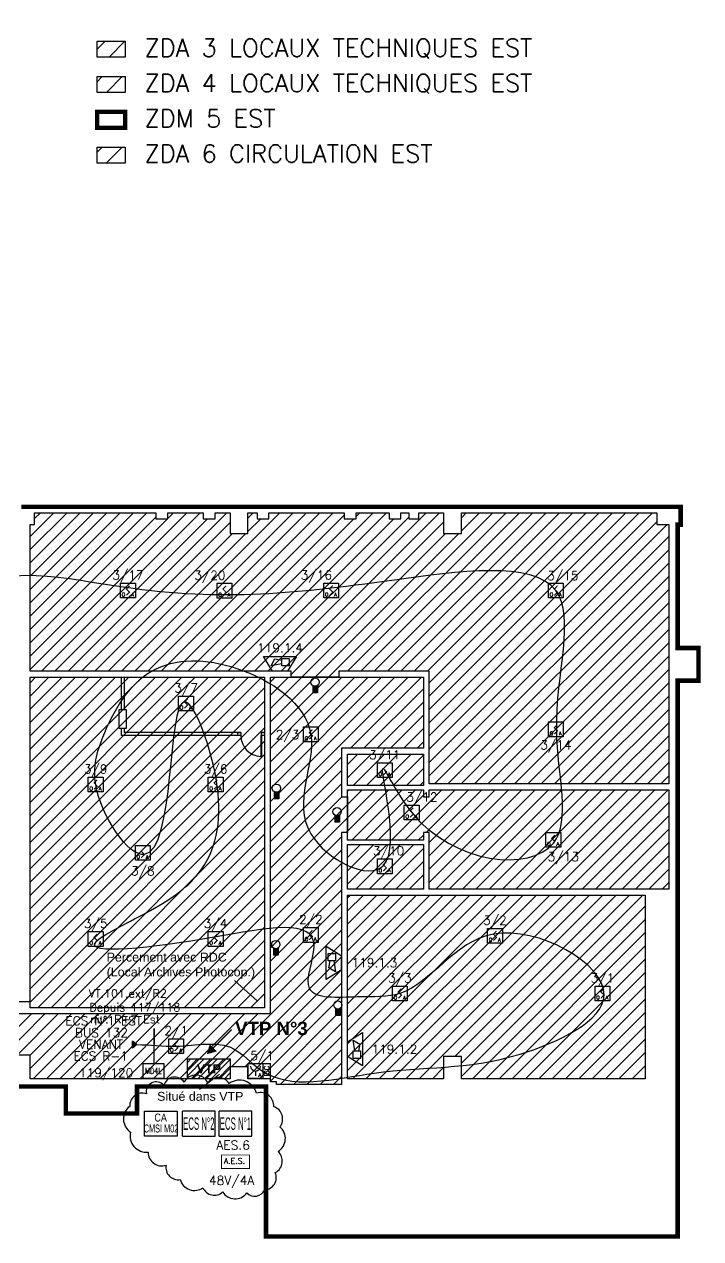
# Model space of a CAD drawing. Header units: millimetres. Extents: x 47 to 157, y 86 to 160.
# Drawn here: x 133.81 to 156.63, y 86.01 to 126.99 of the extents above; entities that cross this region are included whole.
import ezdxf
from ezdxf.enums import TextEntityAlignment as Align

# ---------------------------------------------------------------- set-up
doc = ezdxf.new("R2010")
doc.units = ezdxf.units.MM
doc.linetypes.add('CACHE2', pattern=[4.7625, 3.175, -1.5875])
for name, color, linetype in [('ATEIS MISE EN SECURITE', 7, 'Continuous'), ('JCC-ADRESSAGE', 6, 'Continuous'), ('JCC-CCF', 6, 'Continuous'), ('JCC-DECLENCHEUR MANUEL AVEC ISOLATEUR', 5, 'Continuous'), ('JCC-DIFFUSEUR SONORE', 3, 'Continuous'), ('JCC-ELEMENT DEPORTE_4 L DAS', 1, 'Continuous'), ('JCC-FILERIE SDI', 6, 'Continuous'), ('JCC-INDICATEUR ACTION', 1, 'Continuous'), ('JCC-LOCAUX', 4, 'Continuous'), ('JCC-OPTIQUE_A', 1, 'Continuous'), ('JCC-UAE-SDI', 7, 'Continuous'), ('JCC-VTP', 6, 'Continuous'), ('JCC-ZONING ZDA-ZDM', 5, 'Continuous'), ('SSI-CMSI', 3, 'Continuous')]:
    doc.layers.add(name, color=color, linetype=linetype)
doc.layers.add('JCC-ECS', color=6, linetype='Continuous', plot=False)
doc.layers.add('JCC-MD4L', color=1, linetype='Continuous', lineweight=0)
doc.styles.add('ARIAL', font='arial.ttf')
doc.styles.add('HELVL', font='ROMAND.SHX')
doc.styles.add('JOHNSON', font='')
doc.styles.add('LOCAUX', font='romans.shx', dxfattribs={"width": 0.75})
doc.styles.add('ROMANC', font='romanc')
doc.styles.get("Standard").update_dxf_attribs({"font": 'romans.shx'})
doc.styles.add('TEXTE', font='romans.shx')
doc.styles.get('JOHNSON').set_extended_font_data('Arial', bold=True)
pattern_1 = [(45, (56.35646, 79.65538), (-0.2245064, 0.2245064), [])]

# ---------------------------------------------------------------- blocks, each defined once
blk = doc.blocks.new('diffuseur sonore')
at = {"layer": 'JCC-DIFFUSEUR SONORE', "color": 0}
for p, q in [((-5.62, -2.5), (-2.5, 2.5)), ((-2.5, 2.5), (2.5, 2.5)), ((-0.6, 0), (3.03, 0.64)), ((3.03, 0.64), (1.75, -1.66)), ((2.5, 2.5), (5.62, -2.5)), ((5.62, -2.5), (-5.62, -2.5)), ((1.75, -1.66), (-0.6, -1.25))]:
    blk.add_line(p, q, dxfattribs=at)
blk.add_lwpolyline([(-3.09, 0.63), (-0.6, 0.63), (-0.6, -1.87), (-3.09, -1.87)], close=True, dxfattribs=at)
at = {"layer": 'JCC-ADRESSAGE', "style": 'TEXTE'}
blk.add_attdef('ADRESSE', text='', height=3, dxfattribs=at).set_placement((0, 5), align=Align.MIDDLE)
at = {"layer": 'JCC-LOCAUX', "style": 'LOCAUX', "width": 0.85, "flags": 8}
for p in [(0, 13.75), (0, 11.25), (0, 8.75)]:
    blk.add_attdef('PIECE', text='', height=1.75, dxfattribs=at).set_placement(p, align=Align.MIDDLE)
blk = doc.blocks.new('indicateur action')
at = {"layer": 'JCC-INDICATEUR ACTION'}
blk.add_hatch(color=0, dxfattribs=at).paths.add_polyline_path([(0.8, -0.05, -0.315344), (-0.8, -0.05), (-0.8, -2.5), (0.8, -2.5)])
at = {"layer": 'JCC-INDICATEUR ACTION', "color": 0}
for p, q in [((-0.8, -0.05), (-0.8, -2.5)), ((0.8, -2.5), (-0.8, -2.5)), ((0.8, -0.05), (0.8, -2.5))]:
    blk.add_line(p, q, dxfattribs=at)
blk.add_circle((0, 1.1), 1.4, dxfattribs=at)
at = {"layer": 'JCC-ADRESSAGE', "style": 'TEXTE'}
blk.add_attdef('ADRESSE', text='', height=3, dxfattribs=at).set_placement((0, 5), align=Align.MIDDLE)
at = {"layer": 'JCC-LOCAUX', "lineweight": 0, "style": 'LOCAUX', "width": 0.75, "flags": 8}
for p in [(0, 13.75), (0, 11.25), (0, 8.75)]:
    blk.add_attdef('PIECE', text='', height=1.75, dxfattribs=at).set_placement(p, align=Align.MIDDLE)
blk = doc.blocks.new('déclencheur manuel avec isolateur')
at = {"layer": 'JCC-DECLENCHEUR MANUEL AVEC ISOLATEUR', "color": 0}
for p, q in [((2.5, 2.5), (5.02, 2.5)), ((5.02, -2.5), (5.02, 2.5)), ((0, 0), (0, -1.66)), ((2.5, -2.5), (5.02, -2.5))]:
    blk.add_line(p, q, dxfattribs=at)
blk.add_lwpolyline([(-2.5, 2.5), (2.5, 2.5), (2.5, -2.5), (-2.5, -2.5)], close=True, dxfattribs=at)
blk.add_arc((0, 1.66), 1.66, 180, 0, dxfattribs=at)
at = {"layer": 'JCC-ADRESSAGE', "style": 'TEXTE'}
blk.add_attdef('ADRESSE', text='', height=3, dxfattribs=at).set_placement((0, 5), align=Align.MIDDLE)
at = {"layer": 'JCC-DECLENCHEUR MANUEL AVEC ISOLATEUR', "color": 0}
blk.add_text('ICC', height=1.668, rotation=90, dxfattribs=at).set_placement((3.76, 0), align=Align.MIDDLE_CENTER)
blk.add_text('A', height=1.25, dxfattribs=at).set_placement((1.5, -2), align=Align.CENTER)
at = {"layer": 'JCC-LOCAUX', "style": 'LOCAUX', "width": 0.85, "flags": 8}
for p in [(0, 13.75), (0, 11.25), (0, 8.75)]:
    blk.add_attdef('PIECE', text='', height=1.75, dxfattribs=at).set_placement(p, align=Align.MIDDLE)
blk = doc.blocks.new('optique_a')
at = {"layer": 'JCC-OPTIQUE_A', "color": 0}
blk.add_lwpolyline([(-2.5, 2.5), (2.5, 2.5), (2.5, -2.5), (-2.5, -2.5)], close=True, dxfattribs=at)
at = {"layer": 'JCC-OPTIQUE_A', "color": 0, "const_width": 0.385}
blk.add_lwpolyline([(0.54, 1.63), (-0.54, 0.54), (0.54, -0.54), (-0.54, -1.63)], dxfattribs=at)
at = {"layer": 'JCC-ADRESSAGE', "style": 'TEXTE'}
blk.add_attdef('ADRESSE', text='', height=3, dxfattribs=at).set_placement((0, 5), align=Align.MIDDLE)
at = {"layer": 'JCC-LOCAUX', "style": 'LOCAUX', "width": 0.85, "flags": 8}
for p in [(0, 13.75), (0, 11.25), (0, 8.75)]:
    blk.add_attdef('PIECE', text='', height=1.75, dxfattribs=at).set_placement(p, align=Align.MIDDLE)
at = {"layer": 'JCC-OPTIQUE_A', "color": 0}
for s, p in [('O', (-1.5, -2)), ('A', (1.5, -2))]:
    blk.add_text(s, height=1.25, dxfattribs=at).set_placement(p, align=Align.CENTER)
blk = doc.blocks.new('MD4L')
at = {"layer": 'JCC-ELEMENT DEPORTE_4 L DAS', "color": 0}
blk.add_lwpolyline([(-3.5, 2.5), (3.5, 2.5), (3.5, -2.5), (-3.5, -2.5)], close=True, dxfattribs=at)
at = {"layer": 'JCC-ADRESSAGE', "style": 'TEXTE'}
blk.add_attdef('ADRESSE', text='', height=3, dxfattribs=at).set_placement((0, 5), align=Align.MIDDLE)
at = {"layer": 'JCC-ELEMENT DEPORTE_4 L DAS', "color": 0, "width": 0.8}
blk.add_text('MD4L', height=2, dxfattribs=at).set_placement((0, 0), align=Align.MIDDLE_CENTER)
blk = doc.blocks.new('A$C1C121AC5')
at = {"color": 4, "const_width": 0.275}
blk.add_lwpolyline([(0.14, 4.72), (9.59, 4.72), (9.59, 0.14), (0.14, 0.14)], close=True, dxfattribs=at)
at = {"color": 1, "linetype": 'Continuous', "style": 'ROMANC'}
blk.add_text('A.E.S.', height=1.921, dxfattribs=at).set_placement((0.94, 1.71))

msp = doc.modelspace()

# ---------------------------------------------------------------- hatches: boundary and pattern name
at = {"layer": 'JCC-FILERIE SDI'}
msp.add_hatch(color=256, dxfattribs=at).paths.add_polyline_path([(137.611, 92.556), (137.455, 92.674), (137.455, 92.438)])
at = {"layer": 'JCC-VTP'}
msp.add_hatch(color=256, dxfattribs=at).paths.add_polyline_path([(140.263, 92.34), (140.077, 92.526), (140.004, 92.267)])
h = msp.add_hatch(dxfattribs=at)
h.set_pattern_fill('ANSI31', color=256, scale=0.05, style=0)
h.set_pattern_definition([(45, (-163.33774, 23.01434), (-0.1122532, 0.1122532), [])])
h.paths.add_polyline_path([(140.756, 92.075), (139.316, 92.075), (139.316, 91.405), (140.756, 91.405)])
h.paths.add_polyline_path([(139.554, 91.515), (140.519, 91.515), (140.519, 91.965), (139.554, 91.965)], flags=24)
at = {"layer": 'JCC-ZONING ZDA-ZDM'}
h = msp.add_hatch(dxfattribs=at)
h.set_pattern_fill('ANSI31', color=201, scale=0.15, style=0)
h.set_pattern_definition([(45, (19.16913, 17.809), (-0.3367596, 0.3367596), [])])
h.paths.add_polyline_path([(136.266, 126.417), (137.212, 126.417), (137.212, 125.88), (136.266, 125.88)])
h = msp.add_hatch(dxfattribs=at)
h.set_pattern_fill('ANSI31', color=4, scale=0.15, style=0)
h.set_pattern_definition([(45, (5.076, -146.2301), (-0.3367596, 0.3367596), [])])
h.paths.add_polyline_path([(136.266, 125.227), (137.212, 125.227), (137.212, 124.69), (136.266, 124.69)])
h = msp.add_hatch(dxfattribs=at)
h.set_pattern_fill('ANSI31', color=3, scale=0.15, style=0)
h.set_pattern_definition([(45, (5.076, -148.61063), (-0.3367596, 0.3367596), [])])
h.paths.add_polyline_path([(136.266, 122.847), (137.212, 122.847), (137.212, 122.309), (136.266, 122.309)])
h = msp.add_hatch(dxfattribs=at)
h.set_pattern_fill('ANSI31', color=201, scale=0.1, style=0)
h.set_pattern_definition(pattern_1)
h.paths.add_polyline_path([(155.556, 101.355), (147.474, 101.355), (147.474, 102.36), (147.474, 105.155), (144.417, 105.155), (144.417, 104.955), (142.815, 104.955), (142.815, 105.155), (141.915, 105.155), (134.006, 105.155), (134.006, 106.205), (134.006, 110.105), (134.156, 110.105), (134.156, 110.505), (138.25, 110.505), (138.25, 110.305), (138.65, 110.305), (138.65, 110.505), (139.845, 110.505), (139.845, 110.305), (140.245, 110.305), (140.245, 110.505), (140.756, 110.505), (140.756, 109.805), (141.356, 109.805), (141.356, 110.505), (141.664, 110.505), (141.664, 110.305), (142.064, 110.305), (142.064, 110.505), (144.603, 110.505), (144.603, 110.305), (145.003, 110.305), (145.003, 110.505), (146.118, 110.505), (146.118, 110.305), (146.518, 110.305), (146.518, 110.505), (146.78, 110.505), (146.78, 110.305), (147.12, 110.305), (147.12, 110.505), (147.956, 110.505), (147.956, 109.805), (148.556, 109.805), (148.556, 110.505), (155.156, 110.505), (155.156, 110.105), (155.556, 110.105)])
h.paths.add_polyline_path([(134.006, 104.955), (141.915, 104.955), (141.915, 93.802), (134.006, 93.802)])
h.paths.add_polyline_path([(144.716, 102.36), (147.274, 102.36), (147.274, 101.305), (144.716, 101.305)])
h.paths.add_polyline_path([(147.274, 100.92), (147.474, 100.92), (147.474, 101.155), (155.556, 101.155), (155.556, 97.805), (147.474, 97.805), (147.474, 99.72), (147.274, 99.72), (147.274, 99.456), (144.716, 99.456), (144.716, 101.155), (147.274, 101.155)])
h.paths.add_polyline_path([(144.716, 99.306), (147.274, 99.306), (147.274, 97.805), (144.716, 97.805)], flags=17)
h.paths.add_polyline_path([(154.756, 91.405), (148.556, 91.405), (148.556, 92.155), (147.956, 92.155), (147.956, 91.405), (144.716, 91.405), (144.716, 97.605), (154.756, 97.605)])
h = msp.add_hatch(dxfattribs=at)
h.set_pattern_fill('ANSI31', color=1, scale=0.1, style=0)
h.set_pattern_definition(pattern_1)
h.paths.add_polyline_path([(144.516, 99.72), (144.516, 94.68), (144.516, 91.205), (142.316, 91.205), (142.316, 91.305), (142.115, 91.305), (142.115, 91.405), (141.356, 91.405), (141.356, 91.805), (140.756, 91.805), (140.756, 91.405), (134.006, 91.405), (134.006, 92.205), (133.506, 92.205), (133.506, 91.405), (132.006, 91.405), (132.006, 91.855), (113.685, 91.855), (113.685, 93.855), (113.685, 101.146), (109.535, 101.146), (109.535, 106.056), (113.385, 106.056), (113.435, 108.446), (120.735, 108.446), (120.735, 107.396), (121.035, 107.396), (121.035, 104.583), (119.284, 104.583), (119.284, 93.846), (127.856, 93.855), (127.856, 93.704), (128.456, 93.704), (128.456, 93.855), (133.506, 93.855), (133.506, 93.606), (142.115, 93.606), (142.115, 104.955), (147.274, 104.955), (147.274, 102.56), (144.516, 102.56), (144.516, 100.92), (144.716, 100.92), (144.716, 99.72)])

# ---------------------------------------------------------------- linework, layer by layer
at = {"color": 8}
for p, q in [((137.076, 104.955), (137.076, 103.854)), ((137.176, 104.955), (137.176, 103.854)), ((137.076, 103.233), (137.076, 102.988)), ((141.115, 102.988), (137.076, 102.988)), ((137.176, 103.233), (137.176, 103.088)), ((141.115, 103.088), (137.176, 103.088)), ((141.915, 103.088), (141.815, 103.088)), ((141.915, 102.988), (141.815, 102.988))]:
    msp.add_line(p, q, dxfattribs=at)
at = {"color": 0, "lineweight": 0}
msp.add_line((139.725, 91.037), (140.395, 91.558), dxfattribs=at)
at = {"color": 8}
for points in [[(137.253, 103.854), (136.999, 103.854), (136.999, 103.233), (137.253, 103.233)], [(141.015, 103.088), (141.115, 103.088), (141.115, 102.988), (141.015, 102.988)], [(141.825, 102.988), (141.789, 102.988), (141.789, 102.278), (141.825, 102.278)], [(141.815, 103.088), (141.915, 103.088), (141.915, 102.988), (141.815, 102.988)]]:
    msp.add_lwpolyline(points, close=True, dxfattribs=at)
at = {"color": 0}
msp.add_lwpolyline([(137.928, 90.899, 0.520567), (137.366, 90.47, 0.520567), (137.397, 89.602, 0.520567), (137.989, 88.929, 0.520567), (138.592, 88.49, 0.520567), (139.072, 88, 0.520567), (139.838, 87.725, 0.520567), (140.502, 87.582, 0.520567), (141.319, 87.551, 0.520567), (141.921, 87.653, 0.520567), (142.279, 88.235, 0.520567), (142.371, 88.949, 0.520567), (142.432, 89.776, 0.520567), (142.228, 90.46, 0.520567), (141.646, 90.919, 0.520567), (140.726, 91.246, 0.520567), (140.001, 91.266, 0.622161), (139.201, 91.292, 0.632484), (138.516, 91.183, 0.767267)], format="xyb", close=True, dxfattribs=at)
at = {"color": 8}
msp.add_arc((141.824, 102.987), 0.709, 179.9258, 267.2082, dxfattribs=at)
at = {"layer": 'ATEIS MISE EN SECURITE', "color": 1, "linetype": 'CACHE2', "ltscale": 0.1, "const_width": 0.05}
msp.add_lwpolyline([(138.183, 91.931), (138.194, 93.107)], dxfattribs=at)
at = {"layer": 'JCC-CCF', "color": 0, "lineweight": 0}
msp.add_line((140.907, 94.717), (141.662, 94.038), dxfattribs=at)
at = {"layer": 'JCC-ECS', "color": 5}
for p, q in [((139.148, 89.47), (139.148, 90.31)), ((140.246, 90.31), (139.148, 90.31)), ((140.246, 89.47), (140.246, 90.31)), ((139.148, 89.47), (140.246, 89.47))]:
    msp.add_line(p, q, dxfattribs=at)
at = {"layer": 'JCC-ECS'}
for p, q in [((140.385, 89.47), (140.385, 90.31)), ((141.483, 90.31), (140.385, 90.31)), ((141.483, 89.47), (141.483, 90.31)), ((140.385, 89.47), (141.483, 89.47))]:
    msp.add_line(p, q, dxfattribs=at)
at = {"layer": 'JCC-FILERIE SDI'}
for p, q in [((137.455, 92.438), (137.455, 92.674)), ((137.611, 92.556), (137.455, 92.674)), ((137.455, 92.438), (137.455, 92.674)), ((137.611, 92.556), (137.455, 92.674)), ((137.611, 92.556), (137.455, 92.438)), ((137.611, 92.556), (137.455, 92.438))]:
    msp.add_line(p, q, dxfattribs=at)
at = {"layer": 'JCC-FILERIE SDI', "start_tangent": (1, 0), "end_tangent": (1, 0)}
msp.add_spline([(137.611, 92.556), (138.936, 92.504), (140.867, 92.419), (141.74, 91.727), (145.618, 91.598), (150.536, 92.235), (153.371, 94.229), (149.635, 96.285), (146.482, 94.283), (145.044, 94.165), (143.434, 94.45), (143.589, 95.847), (140.212, 96.177), (136.218, 96.014), (137.924, 97.008), (139.698, 98.35), (140.32, 101.28), (139.211, 104.126), (137.862, 98.971), (136.218, 101.335), (136.461, 102.932), (138.101, 105.155), (140.977, 105.255), (143.478, 103.029), (143.478, 99.668), (145.936, 98.611), (145.919, 101.871), (146.881, 100.389), (151.66, 99.356), (151.772, 103.169), (151.745, 107.881), (146.296, 108.235), (136.837, 108.039), (131.606, 107.427), (129.873, 102.852), (127.523, 104.546), (126.593, 107.595), (125.899, 109.962), (125.845, 111.924), (126.236, 117.352), (126.957, 122.896), (126.828, 127.382), (127.777, 134.324), (128.088, 136.448), (127.583, 137.324), (126.898, 135.904), (126.051, 129.19), (125.823, 119.342), (125.346, 112.672), (125.386, 109.093), (125.081, 107.827), (122.275, 107.294), (120.793, 106.126), (119.178, 107.964), (118.484, 110.185), (117.808, 111.66), (110.786, 111.432), (111.027, 109.761), (108.116, 109.582), (104.104, 110.386), (106.565, 111.616), (107.28, 113.985), (107.996, 117.697), (107.577, 121.33), (105.161, 123.923), (107.345, 124.907), (107.667, 128.543), (107.345, 132.015), (105.269, 133.862), (107.606, 137.586), (106.814, 140.205), (106.322, 142.053), (105.248, 143.976), (107.261, 142.007), (106.895, 145.898), (106.456, 148.366), (106.441, 149.707), (107.53, 150.229), (106.411, 152.766), (112.077, 152.766), (111.033, 156.686), (118.475, 156.969), (123.402, 158.432), (128.711, 158.477), (127.905, 157.135), (128.472, 153.647), (127.995, 146.651), (126.683, 150.974), (125.728, 155.013), (123.7, 155.728), (121.433, 154.968), (120.718, 153.493), (123.544, 154.415), (122.507, 150.884), (116.766, 150.944), (122.492, 144.341), (116.825, 144.282), (112.352, 145.653), (115.648, 141.304), (122.896, 137.683), (117.214, 137.639), (111.622, 137.683), (118.079, 132.48), (121.554, 130.844), (122.926, 130.537), (117.185, 130.522), (111.548, 130.552), (119.452, 124.809), (122.942, 123.689), (117.215, 123.748), (111.579, 123.718), (111.533, 119.834), (111.563, 116.57), (117.693, 113.57), (122.151, 110.426), (123.27, 110.709), (122.971, 116.522), (117.245, 116.507), (116.619, 110.59), (117.212, 106.884), (120.647, 104.484), (122.586, 104.052), (122.093, 103.834), (118.559, 104.206), (116.815, 104.693), (111.487, 104.632), (117.169, 101.517), (122.552, 97.552), (116.811, 99.624), (109.991, 99.59), (103.758, 99.59), (103.385, 98.934), (112.407, 96.639), (112.466, 93.122), (108.723, 95.819), (108.425, 94.105), (108.679, 92.043), (111.781, 91.879), (114.167, 92.55), (117, 93.966), (114.719, 88.391), (108.486, 88.213), (109.262, 87.775), (113.362, 87.418), (116.449, 87.686), (118.254, 89.355), (122.668, 92.873), (126.132, 89.444), (127.874, 92.714), (129.454, 94.991), (131.115, 95.874), (128.893, 92.714), (130.011, 93.296), (130.951, 93.475), (131.085, 93.549)], degree=3, dxfattribs=at)
at = {"layer": 'JCC-VTP', "const_width": 0.05}
for points in [[(140.807, 93.07), (140.17, 92.433)], [(140.263, 92.34), (140.004, 92.267), (140.077, 92.526), (140.263, 92.34)], [(140.004, 92.267), (140.263, 92.34), (140.077, 92.526), (140.004, 92.267)]]:
    msp.add_lwpolyline(points, dxfattribs=at)
at = {"layer": 'JCC-VTP'}
msp.add_lwpolyline([(140.756, 91.405), (139.316, 91.405), (139.316, 92.075), (140.756, 92.075)], close=True, dxfattribs=at)
at = {"layer": 'JCC-ZONING ZDA-ZDM', "color": 201}
for points in [[(136.266, 126.417), (137.212, 126.417), (137.212, 125.88), (136.266, 125.88)], [(155.556, 101.355), (147.474, 101.355), (147.474, 102.36), (147.474, 105.155), (144.417, 105.155), (144.417, 104.955), (142.815, 104.955), (142.815, 105.155), (141.915, 105.155), (134.006, 105.155), (134.006, 106.205), (134.006, 110.105), (134.156, 110.105), (134.156, 110.505), (138.25, 110.505), (138.25, 110.305), (138.65, 110.305), (138.65, 110.505), (139.845, 110.505), (139.845, 110.305), (140.245, 110.305), (140.245, 110.505), (140.756, 110.505), (140.756, 109.805), (141.356, 109.805), (141.356, 110.505), (141.664, 110.505), (141.664, 110.305), (142.064, 110.305), (142.064, 110.505), (144.603, 110.505), (144.603, 110.305), (145.003, 110.305), (145.003, 110.505), (146.118, 110.505), (146.118, 110.305), (146.518, 110.305), (146.518, 110.505), (146.78, 110.505), (146.78, 110.305), (147.12, 110.305), (147.12, 110.505), (147.956, 110.505), (147.956, 109.805), (148.556, 109.805), (148.556, 110.505), (155.156, 110.505), (155.156, 110.105), (155.556, 110.105)], [(134.006, 104.955), (141.915, 104.955), (141.915, 93.802), (134.006, 93.802)], [(144.716, 102.36), (147.274, 102.36), (147.274, 101.305), (144.716, 101.305)], [(147.274, 100.92), (147.474, 100.92), (147.474, 101.155), (155.556, 101.155), (155.556, 97.805), (147.474, 97.805), (147.474, 99.72), (147.274, 99.72), (147.274, 99.456), (144.716, 99.456), (144.716, 101.155), (147.274, 101.155)], [(144.716, 99.306), (147.274, 99.306), (147.274, 97.805), (144.716, 97.805)], [(154.756, 91.405), (148.556, 91.405), (148.556, 92.155), (147.956, 92.155), (147.956, 91.405), (144.716, 91.405), (144.716, 97.605), (144.716, 97.605), (154.756, 97.605)]]:
    msp.add_lwpolyline(points, close=True, dxfattribs=at)
at = {"layer": 'JCC-ZONING ZDA-ZDM', "color": 4}
msp.add_lwpolyline([(136.266, 125.227), (137.212, 125.227), (137.212, 124.69), (136.266, 124.69)], close=True, dxfattribs=at)
at = {"layer": 'JCC-ZONING ZDA-ZDM', "color": 40, "true_color": 0xffae14, "const_width": 0.15}
msp.add_lwpolyline([(136.266, 124.037), (137.212, 124.037), (137.212, 123.5), (136.266, 123.5)], close=True, dxfattribs=at)
at = {"layer": 'JCC-ZONING ZDA-ZDM', "color": 3}
msp.add_lwpolyline([(136.266, 122.847), (137.212, 122.847), (137.212, 122.309), (136.266, 122.309)], close=True, dxfattribs=at)
at = {"layer": 'JCC-ZONING ZDA-ZDM', "color": 40, "true_color": 0xffae14, "const_width": 0.15}
msp.add_lwpolyline([(132.006, 91.14), (135.211, 91.14), (135.211, 90.23), (137.611, 90.23), (137.611, 91.14), (141.965, 91.14), (141.965, 86.08), (155.856, 86.08), (155.856, 97.705), (155.856, 104.84), (156.556, 104.84), (156.556, 105.94), (155.856, 105.94), (155.856, 110.105), (155.956, 110.105), (155.956, 110.705), (133.706, 110.705)], dxfattribs=at)
at = {"layer": 'JCC-ZONING ZDA-ZDM', "color": 201}
for points in [[(141.915, 104.955), (141.915, 93.802), (134.006, 93.802), (134.006, 94.005), (133.506, 94.005), (128.456, 94.005), (128.456, 96.105), (127.357, 96.105), (127.357, 98.005), (128.606, 98.005), (128.606, 101.905), (125.306, 101.905), (125.306, 106.055)], [(155.556, 101.155), (155.556, 97.805), (154.756, 97.805)]]:
    msp.add_lwpolyline(points, dxfattribs=at)
at = {"layer": 'JCC-ZONING ZDA-ZDM', "color": 1}
msp.add_lwpolyline([(133.506, 93.606), (142.115, 93.606), (142.115, 104.955), (147.274, 104.955), (147.274, 102.56), (144.516, 102.56), (144.516, 100.92), (144.716, 100.92), (144.716, 100.92), (144.716, 100.92), (144.716, 99.72), (144.716, 99.72), (144.716, 99.72), (144.516, 99.72), (144.516, 94.68), (144.516, 91.205), (142.316, 91.205), (142.316, 91.305), (142.115, 91.305), (142.115, 91.405), (141.356, 91.405), (141.356, 91.805), (140.756, 91.805), (140.756, 91.405), (134.006, 91.405), (134.006, 92.205), (133.506, 92.205)], dxfattribs=at)
at = {"layer": 'SSI-CMSI'}
for p, q in [((137.866, 90.305), (138.964, 90.305)), ((137.866, 89.465), (137.866, 90.305)), ((138.964, 90.305), (138.964, 89.465)), ((138.964, 89.465), (137.866, 89.465))]:
    msp.add_line(p, q, dxfattribs=at)

# ---------------------------------------------------------------- block references
at = {"layer": 'ATEIS MISE EN SECURITE', "color": 0, "xscale": 0.1, "yscale": 0.1, "zscale": 0.1}
msp.add_blockref('A$C1C121AC5', (140.447, 88.361), dxfattribs=at)
at = {"layer": 'JCC-DECLENCHEUR MANUEL AVEC ISOLATEUR'}
ref = msp.add_blockref('déclencheur manuel avec isolateur', (141.61, 91.664), dxfattribs=dict(at, xscale=0.1000000000000014, yscale=0.1000000000000014))
ref.add_attrib('ADRESSE', '5/1', dxfattribs={"layer": 'JCC-ADRESSAGE', "height": 0.3, "style": 'TEXTE'}).set_placement((141.835, 92.164), align=Align.MIDDLE)
at = {"layer": 'JCC-DIFFUSEUR SONORE', "lineweight": 0}
ref = msp.add_blockref('diffuseur sonore', (142.437, 105.405), dxfattribs=dict(at, xscale=0.1000000000000085, yscale=0.1000000000000085, rotation=180))
ref.add_attrib('ADRESSE', '119.1.4', dxfattribs={"layer": 'JCC-ADRESSAGE', "height": 0.3, "style": 'TEXTE'}).set_placement((142.437, 105.947), align=Align.MIDDLE)
ref = msp.add_blockref('diffuseur sonore', (144.249, 95.319), dxfattribs=dict(at, xscale=0.1000000000000085, yscale=0.1000000000000085, rotation=270))
ref.add_attrib('ADRESSE', '119.1.3', dxfattribs={"layer": 'JCC-ADRESSAGE', "height": 0.3, "style": 'TEXTE'}).set_placement((145.624, 95.319), align=Align.MIDDLE)
ref = msp.add_blockref('diffuseur sonore', (144.965, 92.401), dxfattribs=dict(at, xscale=0.1000000000000085, yscale=0.1000000000000085, rotation=90))
ref.add_attrib('ADRESSE', '119.1.2', dxfattribs={"layer": 'JCC-ADRESSAGE', "height": 0.3, "style": 'TEXTE'}).set_placement((146.297, 92.401), align=Align.MIDDLE)
at = {"layer": 'JCC-INDICATEUR ACTION', "lineweight": 0, "xscale": 0.1000000000000014, "yscale": 0.1000000000000014}
for p in [(143.62, 104.681), (142.316, 101.101), (144.364, 100.309), (142.296, 95.822), (144.388, 93.784)]:
    msp.add_blockref('indicateur action', p, dxfattribs=at)
at = {"layer": 'JCC-MD4L', "lineweight": 0}
ref = msp.add_blockref('MD4L', (138.168, 91.668), dxfattribs=dict(at, xscale=0.1000000000000014, yscale=0.1000000000000014))
ref.add_attrib('ADRESSE', '119/120', dxfattribs={"layer": 'JCC-ADRESSAGE', "height": 0.3, "style": 'TEXTE'}).set_placement((136.57, 91.583), align=Align.MIDDLE)
at = {"layer": 'JCC-OPTIQUE_A', "lineweight": 0, "xscale": 0.1000000000000014, "yscale": 0.1000000000000014}
for p, values in [((137.308, 107.881), {'ADRESSE': '3/17'}), ((139.266, 104.071), {'ADRESSE': '3/7'}), ((145.973, 101.816), {'ADRESSE': '3/11'}), ((136.218, 101.335), {'ADRESSE': '3/9'}), ((140.266, 101.335), {'ADRESSE': '3/6'}), ((136.218, 96.123), {'ADRESSE': '3/5'}), ((140.266, 96.123), {'ADRESSE': '3/4'}), ((143.478, 96.256), {'ADRESSE': '2/2'}), ((149.689, 96.23), {'ADRESSE': '3/2'}), ((146.482, 94.283), {'ADRESSE': '3/3'}), ((153.317, 94.283), {'ADRESSE': '3/1'}), ((138.936, 92.504), {'ADRESSE': '2/1'})]:
    msp.add_blockref('optique_a', p, dxfattribs=at).add_auto_attribs(values)
at = {"layer": 'JCC-OPTIQUE_A', "lineweight": 0}
ref = msp.add_blockref('optique_a', (140.566, 107.875), dxfattribs=dict(at, xscale=0.1000000000000014, yscale=0.1000000000000014))
ref.add_attrib('ADRESSE', '3/20', dxfattribs={"layer": 'JCC-ADRESSAGE', "height": 0.3, "style": 'TEXTE'}).set_placement((140.07, 108.375), align=Align.MIDDLE)
ref = msp.add_blockref('optique_a', (144.162, 107.881), dxfattribs=dict(at, xscale=0.1000000000000014, yscale=0.1000000000000014))
ref.add_attrib('ADRESSE', '3/16', dxfattribs={"layer": 'JCC-ADRESSAGE', "height": 0.3, "style": 'TEXTE'}).set_placement((143.666, 108.381), align=Align.MIDDLE)
ref = msp.add_blockref('optique_a', (151.745, 107.881), dxfattribs=dict(at, xscale=0.1000000000000014, yscale=0.1000000000000014))
ref.add_attrib('ADRESSE', '3/15', dxfattribs={"layer": 'JCC-ADRESSAGE', "height": 0.3, "style": 'TEXTE'}).set_placement((151.98, 108.361), align=Align.MIDDLE)
ref = msp.add_blockref('optique_a', (151.745, 103.197), dxfattribs=dict(at, xscale=0.1000000000000014, yscale=0.1000000000000014))
ref.add_attrib('ADRESSE', '3/14', dxfattribs={"layer": 'JCC-ADRESSAGE', "height": 0.3, "style": 'TEXTE'}).set_placement((151.745, 102.648), align=Align.MIDDLE)
ref = msp.add_blockref('optique_a', (143.478, 103.029), dxfattribs=dict(at, xscale=0.1000000000000014, yscale=0.1000000000000014))
ref.add_attrib('ADRESSE', '2/3', dxfattribs={"layer": 'JCC-ADRESSAGE', "height": 0.3, "style": 'TEXTE'}).set_placement((142.694, 102.999), align=Align.MIDDLE)
ref = msp.add_blockref('optique_a', (146.881, 100.389), dxfattribs=dict(at, xscale=0.1000000000000014, yscale=0.1000000000000014))
ref.add_attrib('ADRESSE', '3/12', dxfattribs={"layer": 'JCC-ADRESSAGE', "height": 0.3, "style": 'TEXTE'}).set_placement((147.224, 100.889), align=Align.MIDDLE)
ref = msp.add_blockref('optique_a', (151.66, 99.465), dxfattribs=dict(at, xscale=0.1000000000000014, yscale=0.1000000000000014))
ref.add_attrib('ADRESSE', '3/13', dxfattribs={"layer": 'JCC-ADRESSAGE', "height": 0.3, "style": 'TEXTE'}).set_placement((151.998, 98.875), align=Align.MIDDLE)
ref = msp.add_blockref('optique_a', (137.807, 99.026), dxfattribs=dict(at, xscale=0.1000000000000014, yscale=0.1000000000000014))
ref.add_attrib('ADRESSE', '3/8', dxfattribs={"layer": 'JCC-ADRESSAGE', "height": 0.3, "style": 'TEXTE'}).set_placement((137.807, 98.396), align=Align.MIDDLE)
ref = msp.add_blockref('optique_a', (145.973, 98.574), dxfattribs=dict(at, xscale=0.1000000000000014, yscale=0.1000000000000014))
ref.add_attrib('ADRESSE', '3/10', dxfattribs={"layer": 'JCC-ADRESSAGE', "height": 0.3, "style": 'TEXTE'}).set_placement((146.102, 99.074), align=Align.MIDDLE)

# ---------------------------------------------------------------- texts
at = {"color": 0, "lineweight": 0, "insert": (138.29, 90.96), "char_height": 0.3, "width": 20.85784, "attachment_point": 1, "style": 'ARIAL'}
msp.add_mtext('Situé dans VTP', dxfattribs=at)
at = {"layer": 'ATEIS MISE EN SECURITE', "color": 0, "style": 'HELVL'}
for s, height, p in [('VT.101.ext/R2', 0.27495, (135.982, 94.146)), ('Depuis 117/118', 0.27495, (136.009, 93.677)), ('niv. R+7 Est', 0.27495, (136.027, 93.275)), ('AES.6', 0.3024, (140.293, 89.012)), ('48V/4A', 0.3024, (140.04, 87.822))]:
    msp.add_text(s, height=height, dxfattribs=at).set_placement(p)
at = {"layer": 'JCC-CCF', "color": 0, "lineweight": 0, "insert": (136.588, 95.658), "char_height": 0.3, "width": 20.85784, "attachment_point": 1, "style": 'ARIAL'}
msp.add_mtext('Percement avec RDC\\P(Local Archives Photocop.)', dxfattribs=at)
at = {"layer": 'JCC-ECS', "color": 5, "style": 'ARIAL', "width": 0.45}
msp.add_text('ECS N°2', height=0.4199, dxfattribs=at).set_placement((139.697, 89.89), align=Align.MIDDLE)
at = {"layer": 'JCC-ECS', "style": 'ARIAL', "width": 0.45}
msp.add_text('ECS N°1', height=0.4199, dxfattribs=at).set_placement((140.934, 89.89), align=Align.MIDDLE)
at = {"layer": 'JCC-FILERIE SDI'}
for s, p in [('BUS 132', (135.519, 92.808)), ('VENANT', (135.661, 92.414)), ('ECS R-1', (135.469, 92.02))]:
    msp.add_text(s, height=0.3, dxfattribs=at).set_placement(p)
at = {"layer": 'JCC-UAE-SDI', "color": 6}
msp.add_text('ECS N°1 EST', height=0.3, dxfattribs=at).set_placement((135.198, 93.21))
at = {"layer": 'JCC-VTP', "style": 'JOHNSON'}
for s, height, p in [('VTP N°3', 0.45, (142.148, 93.102)), ('VTP', 0.3, (140.036, 91.74))]:
    msp.add_text(s, height=height, dxfattribs=at).set_placement(p, align=Align.MIDDLE_CENTER)
at = {"layer": 'JCC-ZONING ZDA-ZDM', "color": 201, "insert": (137.863, 126.498), "char_height": 0.6, "width": 18.5478, "attachment_point": 1}
msp.add_mtext('ZDA 3 LOCAUX TECHNIQUES EST ', dxfattribs=at)
at = {"layer": 'JCC-ZONING ZDA-ZDM', "color": 4, "insert": (137.863, 125.308), "char_height": 0.6, "width": 18.5478, "attachment_point": 1}
msp.add_mtext('ZDA 4 LOCAUX TECHNIQUES EST ', dxfattribs=at)
at = {"layer": 'JCC-ZONING ZDA-ZDM', "color": 40, "true_color": 0xffae14, "insert": (137.863, 124.117), "char_height": 0.6, "width": 18.5478, "attachment_point": 1}
msp.add_mtext('ZDM 5 EST ', dxfattribs=at)
at = {"layer": 'JCC-ZONING ZDA-ZDM', "color": 3, "insert": (137.863, 122.927), "char_height": 0.6, "width": 18.5478, "attachment_point": 1}
msp.add_mtext('ZDA 6 CIRCULATION EST ', dxfattribs=at)
at = {"layer": 'SSI-CMSI', "style": 'ARIAL'}
for s, width, p in [('CA', 0.8, (138.41, 90.095)), ('CMSI M02', 0.6, (138.423, 89.726))]:
    msp.add_text(s, height=0.27, dxfattribs=dict(at, width=width)).set_placement(p, align=Align.MIDDLE)

doc.saveas('drawing.dxf')
